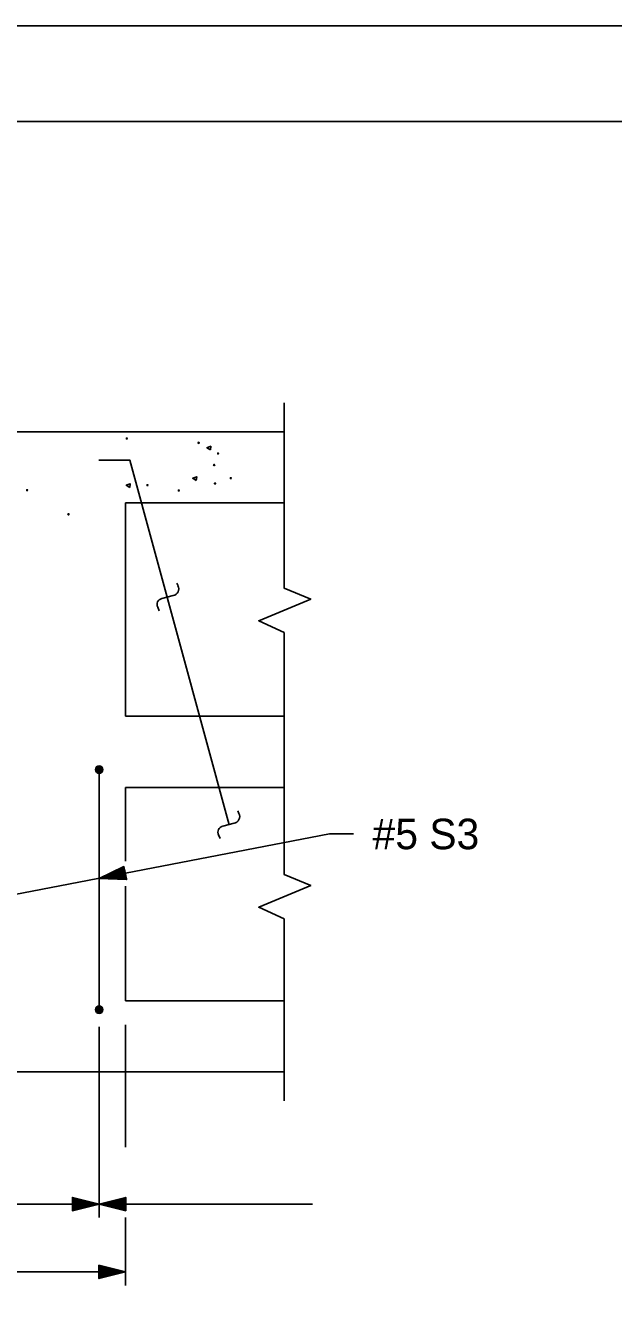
# Model space of a CAD drawing. Extents: x -60 to 66, y -3 to 77.
# Drawn here: x 16.14 to 18.89, y 55.68 to 61.72 of the extents above; entities that cross this region are included whole.
import ezdxf

# ---------------------------------------------------------------- set-up
doc = ezdxf.new("R2010")
doc.units = 0
for name, color, linetype in [('Dimension Lines', 7, 'Continuous'), ('Plan Sheet', 7, 'Continuous'), ('Plot Shape', 7, 'Continuous'), ('Rebar Lines', 7, 'Continuous'), ('Sup Concrete Girder Lines', 7, 'Continuous'), ('Text', 7, 'Continuous')]:
    doc.layers.add(name, color=color, linetype=linetype)

msp = doc.modelspace()

# ---------------------------------------------------------------- linework, layer by layer
at = {"layer": 'Dimension Lines'}
for p, q in [((16.8452, 59.1106), (16.8511, 59.0982)), ((16.8282, 59.0525), (16.7749, 59.038)), ((16.7558, 58.9974), (16.7628, 58.9804)), ((17.1308, 58.0437), (17.1366, 58.0313)), ((17.1137, 57.9856), (17.0605, 57.9711)), ((17.0413, 57.9305), (17.0483, 57.9135)), ((16.6051, 56.4682), (16.6051, 57.041)), ((16.4812, 56.138), (16.4812, 57.0316)), ((15.4812, 56.201), (16.4812, 56.201)), ((16.4812, 56.201), (17.4812, 56.201)), ((16.6051, 55.8203), (16.6051, 56.1385)), ((13.6051, 55.8833), (16.6051, 55.8833))]:
    msp.add_line(p, q, dxfattribs=at)
for points in [[(17.0909, 57.9787), (16.625, 59.6868), (16.4797, 59.6868)], [(13.8149, 57.2141), (17.5619, 57.9353), (17.6738, 57.9353)], [(16.6038, 57.752), (16.605, 57.7459), (16.4812, 57.7273), (16.6062, 57.7398), (16.6075, 57.7336), (16.4812, 57.7273), (16.6087, 57.7275), (16.6099, 57.7214), (16.4812, 57.7273), (16.5976, 57.7827), (16.5988, 57.7765), (16.4812, 57.7273), (16.6, 57.7704), (16.6013, 57.7642), (16.4812, 57.7273), (16.6025, 57.7582), (16.6099, 57.7214), (16.5976, 57.7827), (16.4812, 57.7273), (16.6099, 57.7214)], [(16.3562, 56.201), (16.3562, 56.2073), (16.4812, 56.201), (16.3562, 56.2135), (16.3562, 56.2198), (16.4812, 56.201), (16.3562, 56.226), (16.3562, 56.2323), (16.4812, 56.201), (16.3562, 56.1698), (16.3562, 56.176), (16.4812, 56.201), (16.3562, 56.1823), (16.3562, 56.1885), (16.4812, 56.201), (16.3562, 56.1948), (16.3562, 56.2323), (16.3562, 56.1698), (16.4812, 56.201), (16.3562, 56.2323)], [(16.6062, 56.201), (16.6062, 56.1948), (16.4812, 56.201), (16.6062, 56.1885), (16.6062, 56.1823), (16.4812, 56.201), (16.6062, 56.176), (16.6062, 56.1698), (16.4812, 56.201), (16.6062, 56.2323), (16.6062, 56.226), (16.4812, 56.201), (16.6062, 56.2198), (16.6062, 56.2135), (16.4812, 56.201), (16.6062, 56.2073), (16.6062, 56.1698), (16.6062, 56.2323), (16.4812, 56.201), (16.6062, 56.1698)], [(16.4801, 55.8833), (16.4801, 55.8895), (16.6051, 55.8833), (16.4801, 55.8958), (16.4801, 55.902), (16.6051, 55.8833), (16.4801, 55.9083), (16.4801, 55.9145), (16.6051, 55.8833), (16.4801, 55.852), (16.4801, 55.8583), (16.6051, 55.8833), (16.4801, 55.8645), (16.4801, 55.8708), (16.6051, 55.8833), (16.4801, 55.877), (16.4801, 55.9145), (16.4801, 55.852), (16.6051, 55.8833), (16.4801, 55.9145)]]:
    msp.add_lwpolyline(points, dxfattribs=at)
for centre, radius, start, end in [((16.8235, 59.0832), 0.0311, 278.69356, 28.49243), ((16.78, 59.011), 0.0276, 101.13841, 209.42399), ((17.109, 58.0163), 0.0311, 278.69356, 28.49243), ((17.0655, 57.9441), 0.0276, 101.13841, 209.42399)]:
    msp.add_arc(centre, radius, start, end, dxfattribs=at)
at = {"layer": 'Plan Sheet'}
msp.add_line((-11.1293, 61.2729), (25.3511, 61.2729), dxfattribs=at)
at = {"layer": 'Plot Shape'}
msp.add_lwpolyline([(-12.3309, 61.7219), (25.3611, 61.7219), (25.3611, 36.6419), (-12.3309, 36.6419)], close=True, dxfattribs=at)
at = {"layer": 'Rebar Lines'}
msp.add_line((16.4812, 57.1118), (16.4812, 58.2368), dxfattribs=at)
for points in [[(16.4636, 58.2368), (16.4649, 58.2435), (16.4687, 58.2492), (16.4745, 58.2531), (16.4812, 58.2544), (16.4879, 58.2531), (16.4937, 58.2492), (16.4975, 58.2436), (16.4988, 58.2368), (16.4975, 58.2301), (16.4937, 58.2243), (16.488, 58.2205), (16.4812, 58.2191), (16.4745, 58.2205), (16.4688, 58.2243), (16.4649, 58.23), (16.4636, 58.2368), (16.4812, 58.2368), (16.4988, 58.2368), (16.4975, 58.2436), (16.4812, 58.2368), (16.4937, 58.2492), (16.4879, 58.2531), (16.4812, 58.2368), (16.4812, 58.2544), (16.4745, 58.2531), (16.4812, 58.2368), (16.4687, 58.2492), (16.4649, 58.2435), (16.4812, 58.2368), (16.4649, 58.23), (16.4688, 58.2243), (16.4812, 58.2368), (16.4745, 58.2205), (16.4812, 58.2191), (16.4812, 58.2368), (16.488, 58.2205), (16.4937, 58.2243), (16.4812, 58.2368), (16.4975, 58.2301)], [(16.4636, 57.1118), (16.4649, 57.1185), (16.4687, 57.1242), (16.4745, 57.1281), (16.4812, 57.1294), (16.4879, 57.1281), (16.4937, 57.1242), (16.4975, 57.1186), (16.4988, 57.1118), (16.4975, 57.1051), (16.4937, 57.0993), (16.488, 57.0955), (16.4812, 57.0941), (16.4745, 57.0955), (16.4688, 57.0993), (16.4649, 57.105), (16.4636, 57.1118), (16.4812, 57.1118), (16.4988, 57.1118), (16.4975, 57.1186), (16.4812, 57.1118), (16.4937, 57.1242), (16.4879, 57.1281), (16.4812, 57.1118), (16.4812, 57.1294), (16.4745, 57.1281), (16.4812, 57.1118), (16.4687, 57.1242), (16.4649, 57.1185), (16.4812, 57.1118), (16.4649, 57.105), (16.4688, 57.0993), (16.4812, 57.1118), (16.4745, 57.0955), (16.4812, 57.0941), (16.4812, 57.1118), (16.488, 57.0955), (16.4937, 57.0993), (16.4812, 57.1118), (16.4975, 57.1051)]]:
    msp.add_lwpolyline(points, dxfattribs=at)
at = {"layer": 'Sup Concrete Girder Lines'}
for p, q in [((17.3485, 59.8202), (13.6051, 59.8202)), ((16.6051, 59.4867), (17.3485, 59.4867)), ((16.6051, 58.4867), (16.6051, 59.4867)), ((16.6051, 58.4867), (17.3485, 58.4867)), ((16.6051, 58.1535), (17.3485, 58.1535)), ((16.6051, 57.8083), (16.6051, 58.1535)), ((16.6051, 57.1535), (16.6051, 57.6905)), ((16.6051, 57.1535), (17.3485, 57.1535)), ((13.6051, 56.8202), (17.3485, 56.8202))]:
    msp.add_line(p, q, dxfattribs=at)
for points in [[(17.3485, 57.8333), (17.3485, 58.8792), (17.2292, 58.9339), (17.4735, 59.036), (17.3485, 59.0876), (17.3485, 59.9556)], [(17.003, 59.7345), (17.0045, 59.7517), (16.9866, 59.7446), (17.003, 59.7345)], [(16.6246, 59.5587), (16.6261, 59.5759), (16.6081, 59.5688), (16.6246, 59.5587)], [(16.9368, 59.5918), (16.9384, 59.609), (16.9204, 59.6019), (16.9368, 59.5918)], [(17.3485, 56.6852), (17.3485, 57.5375), (17.2292, 57.5922), (17.4735, 57.6942), (17.3485, 57.7458), (17.3485, 57.8333)]]:
    msp.add_lwpolyline(points, dxfattribs=at)
for centre in [(16.6107, 59.7884), (16.9478, 59.7677), (17.0388, 59.7181), (17.0202, 59.6643), (16.7079, 59.5692), (17.0243, 59.5775), (17.0988, 59.6023), (16.1434, 59.5464), (16.8548, 59.5443), (16.3378, 59.4327)]:
    msp.add_circle(centre, 0.00273, dxfattribs=at)

# ---------------------------------------------------------------- texts
at = {"layer": 'Text'}
msp.add_text('#5 S3', height=0.14302, dxfattribs=at).set_placement((17.7633, 57.8638))

doc.saveas('drawing.dxf')
